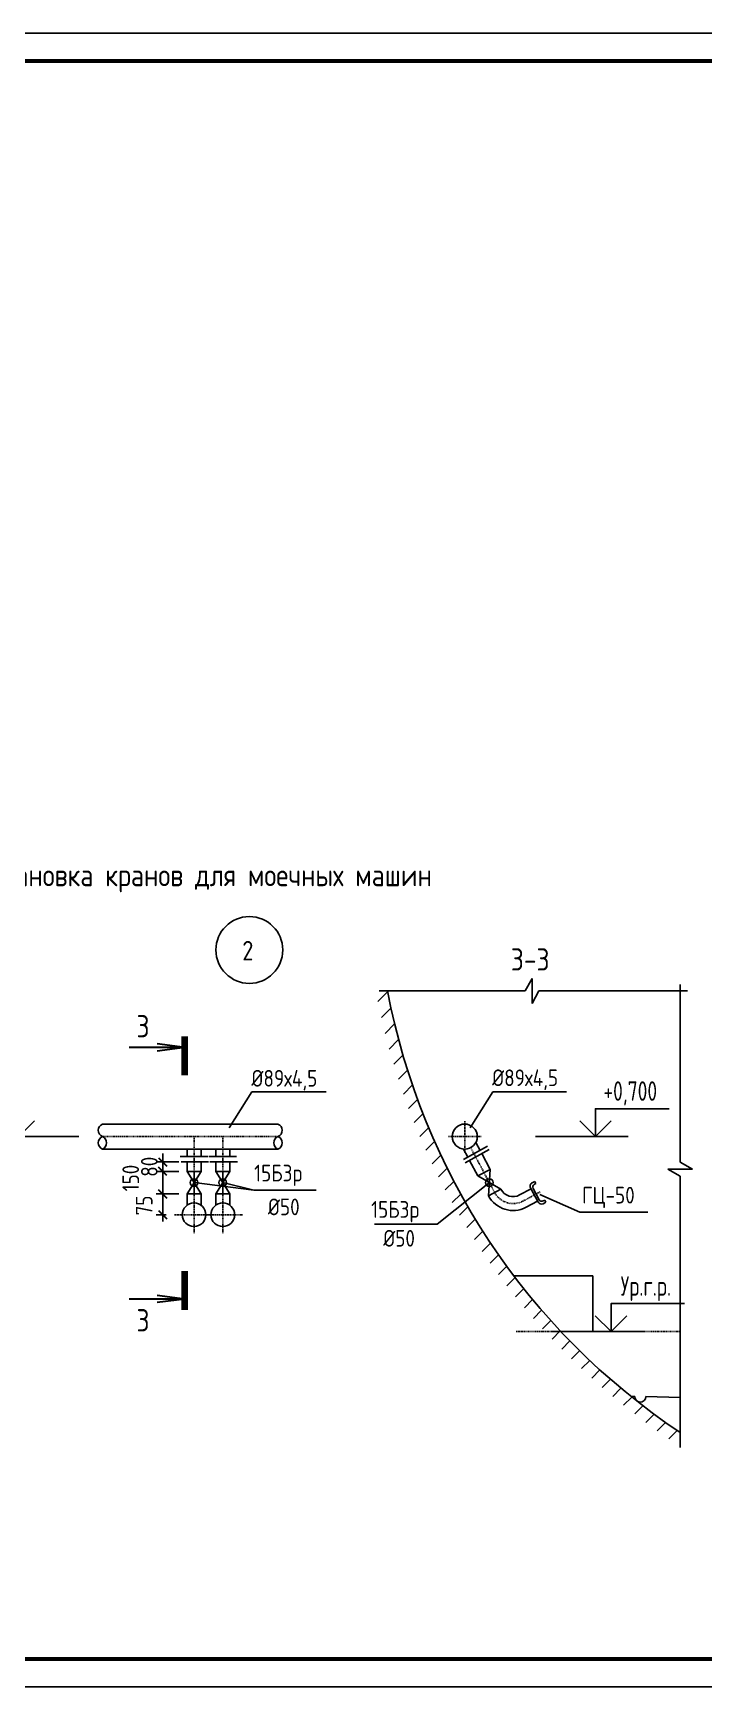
# Paper-space layout 'л2-л8' of a CAD drawing. Header units: millimetres. Extents: x 10032 to 18918, y -3051 to 627.
# Drawn here: x 11614.4 to 11734.8, y -1599 to -1302 of the extents above; entities that cross this region are included whole.
import ezdxf
from ezdxf.enums import TextEntityAlignment as Align

# ---------------------------------------------------------------- set-up
doc = ezdxf.new("R2010")
doc.units = ezdxf.units.MM
doc.header["$LTSCALE"] = 0.5
doc.linetypes.add('CENTER', pattern=[2, 1.25, -0.25, 0.25, -0.25])
for name, color, linetype in [('0 @ 1', 7, 'Continuous'), ('DIZAIN', 30, 'Continuous'), ('FORMAT', 7, 'Continuous'), ('OTMETKI', 2, 'Continuous'), ('ВК_конструкции', 7, 'Continuous'), ('ВК_надписи', 7, 'Continuous'), ('ВК_отметки', 9, 'Continuous'), ('ВК_сети', 4, 'Continuous')]:
    doc.layers.add(name, color=color, linetype=linetype)
doc.layers.add('1_fragment_plan', color=7, linetype='Continuous', lineweight=30)
doc.styles.add('ROMANS', font='romans.shx', dxfattribs={"width": 0.8, "height": 1.75})
doc.styles.add('RS-3-08', font='romans.shx', dxfattribs={"width": 0.8, "height": 3})
doc.dimstyles.new('M1000', dxfattribs={"dimtxt": 3, "dimasz": 2, "dimexe": 1.2, "dimexo": 1.5, "dimgap": 1.3, "dimtad": 1, "dimdec": 0, "dimlfac": 1000, "dimrnd": 1, "dimzin": 0, "dimdsep": 46, "dimtxsty": 'RS-3-08', "dimblk1": 'OBLIQUE', "dimblk2": 'OBLIQUE', "dimsah": 1, "dimcen": 0, "dimdle": 1.2, "dimadec": 0, "dimazin": 0, "dimtfac": 1, "dimtdec": 0, "dimtmove": 2, "dimatfit": 3, "dimldrblk": 'ARCHTICK', "dimfxl": 1, "dimtolj": 1, "dimtzin": 0, "dimarcsym": 0})

# ---------------------------------------------------------------- blocks, each defined once
blk = doc.blocks.new('*U437')
at = {"layer": 'FORMAT', "color": 7, "lineweight": 25}
blk.add_lwpolyline([(0, 0), (0, 297), (1892, 297), (1892, 0), (0, 0)], dxfattribs=at)
at = {"layer": 'FORMAT', "color": 7, "lineweight": 60}
blk.add_lwpolyline([(20, 5), (20, 292), (1887, 292), (1887, 5), (20, 5)], dxfattribs=at)
blk = doc.blocks.new('_otmp')
at = {"layer": 'ВК_отметки'}
blk.add_line((4.24, 0), (20.89, 0), dxfattribs=at)
for points in [[(15, 0), (15, 5), (28.21, 5)], [(15, 0), (17.83, 2.83)]]:
    blk.add_lwpolyline(points, dxfattribs=at)
at = {"layer": 'ВК_отметки', "linetype": 'Continuous'}
blk.add_lwpolyline([(15, 0), (12.17, 2.83)], dxfattribs=at)
at = {"layer": 'ВК_отметки', "style": 'ROMANS', "width": 0.7, "flags": 4}
blk.add_attdef('О', text='', height=3.5, dxfattribs=at).set_placement((21.25, 6.42), align=Align.CENTER)
blk = doc.blocks.new('RAZ')
at = {"layer": '1_fragment_plan'}
for q in [(4.96, 5.65), (4.96, 4.35), (10, 5)]:
    blk.add_line((0, 5), q, dxfattribs=at)
at = {"layer": '1_fragment_plan', "color": 4, "const_width": 1.2}
blk.add_lwpolyline([(0, 6.99), (0, 0)], dxfattribs=at)
blk = doc.blocks.new('_razpv')
at = {"layer": 'DIZAIN', "xscale": -1}
blk.add_blockref('RAZ', (0, 0), dxfattribs=at)
at = {"layer": 'DIZAIN', "color": 4, "style": 'ROMANS', "width": 0.8, "flags": 4}
blk.add_attdef('N', text='', height=4, dxfattribs=at).set_placement((-7.5, 8.82), align=Align.MIDDLE)
blk = doc.blocks.new('_razg')
at = {"layer": 'DIZAIN', "color": 4, "style": 'ROMANS', "width": 0.8, "flags": 4}
blk.add_attdef('N-N', text='', height=4, dxfattribs=at).set_placement((0.14, 3.55), align=Align.MIDDLE)
blk = doc.blocks.new('_Oblique')
at = {"linetype": 'ByBlock', "lineweight": 30}
blk.add_line((-0.5, -0.5), (0.5, 0.5), dxfattribs=at)
blk = doc.blocks.new('*D97')
at = {"layer": 'Defpoints', "color": 0, "lineweight": 30}
for p in [(11637.66, -1510.49), (11642.04, -1510.49), (11639.81, -1514.24)]:
    blk.add_point(p, dxfattribs=at)
at = {"layer": 'ВК_сети', "color": 7, "lineweight": -2}
for p, q in [((11640.54, -1510.49), (11636.46, -1510.49)), ((11637.66, -1515.44), (11637.66, -1509.29)), ((11638.31, -1514.24), (11636.46, -1514.24))]:
    blk.add_line(p, q, dxfattribs=at)
at = {"layer": 'ВК_сети', "color": 7, "lineweight": -2, "xscale": 1.5, "yscale": 1.5, "zscale": 1.5}
for p, rotation in [((11637.66, -1510.49), 90), ((11637.66, -1514.24), 270)]:
    blk.add_blockref('_Oblique', p, dxfattribs=dict(at, rotation=rotation))
at = {"layer": 'ВК_сети', "color": 7, "lineweight": 30, "insert": (11634.34, -1512.58), "char_height": 3, "attachment_point": 5, "rotation": 90, "style": 'RS-3-08'}
blk.add_mtext('\\A1;75', dxfattribs=at)
blk = doc.blocks.new('*D98')
at = {"layer": 'Defpoints', "color": 0, "lineweight": 30}
for p in [(11637.66, -1506.45), (11642.04, -1506.45), (11642.04, -1510.49)]:
    blk.add_point(p, dxfattribs=at)
at = {"layer": 'ВК_сети', "color": 7, "lineweight": -2}
for p, q in [((11637.66, -1511.69), (11637.66, -1505.25)), ((11640.54, -1506.45), (11636.46, -1506.45)), ((11640.54, -1510.49), (11636.46, -1510.49))]:
    blk.add_line(p, q, dxfattribs=at)
at = {"layer": 'ВК_сети', "color": 7, "lineweight": -2, "xscale": 1.5, "yscale": 1.5, "zscale": 1.5}
for p, rotation in [((11637.66, -1506.45), 90), ((11637.66, -1510.49), 270)]:
    blk.add_blockref('_Oblique', p, dxfattribs=dict(at, rotation=rotation))
at = {"layer": 'ВК_сети', "color": 7, "lineweight": 30, "insert": (11631.92, -1507.65), "char_height": 3, "attachment_point": 5, "rotation": 90, "style": 'RS-3-08'}
blk.add_mtext('\\A1;150', dxfattribs=at)
blk = doc.blocks.new('*D99')
at = {"layer": 'Defpoints', "color": 0, "lineweight": 30}
for p in [(11637.66, -1504.76), (11642.04, -1504.76), (11642.04, -1506.45)]:
    blk.add_point(p, dxfattribs=at)
at = {"layer": 'ВК_сети', "color": 7, "lineweight": -2}
for p, q in [((11640.54, -1504.76), (11636.46, -1504.76)), ((11637.66, -1504.76), (11637.66, -1503.26)), ((11637.66, -1506.45), (11637.66, -1504.76)), ((11640.54, -1506.45), (11636.46, -1506.45)), ((11637.66, -1506.45), (11637.66, -1507.95))]:
    blk.add_line(p, q, dxfattribs=at)
at = {"layer": 'ВК_сети', "color": 7, "lineweight": -2, "xscale": 1.5, "yscale": 1.5, "zscale": 1.5}
for p, rotation in [((11637.66, -1504.76), 270), ((11637.66, -1506.45), 90)]:
    blk.add_blockref('_Oblique', p, dxfattribs=dict(at, rotation=rotation))
at = {"layer": 'ВК_сети', "color": 7, "lineweight": 30, "insert": (11635.26, -1505.62), "char_height": 3, "attachment_point": 5, "rotation": 90, "style": 'RS-3-08'}
blk.add_mtext('\\A1;80', dxfattribs=at)

psp = doc.layouts.new('л2-л8')

# ---------------------------------------------------------------- hatches: boundary and pattern name
at = {"layer": 'ВК_конструкции', "ltscale": 0.5}
h = psp.add_hatch(dxfattribs=at)
h.set_pattern_fill('ANSI31', scale=20, style=0)
h.set_pattern_definition([(45, (12897.6599, -1262.1834), (-1.767767, 1.767767), [])])
h.paths.add_polyline_path([(11730.5778, -1555.7999), (11730.5778, -1553.3292, -0.05751116), (11709.1277, -1535.1962), (11706.3152, -1535.1962, 0.06414648)])
h.paths.add_polyline_path([(11706.3152, -1535.1962), (11709.1277, -1535.1962, -0.08615345), (11686.0851, -1500.1962), (11683.8369, -1500.1962, 0.08407387)])
edge = h.paths.add_edge_path()
edge.add_line((11677.9097, -1473.3414), (11675.8113, -1473.3414))
edge.add_arc((11798.4155, -1451.3277), 124.5648, 190.17906, 203.098553)
edge.add_line((11683.8369, -1500.1962), (11686.0851, -1500.1962))
edge.add_arc((11798.4155, -1451.3277), 122.5, 190.352513, 203.511098, ccw=False)

# ---------------------------------------------------------------- linework, layer by layer
for p, q in [((11702.7281, -1474.037), (11703.9776, -1471.7947)), ((11703.9776, -1471.7947), (11703.9776, -1476.2793)), ((11703.9776, -1476.2793), (11705.227, -1474.037)), ((11732.8201, -1506.0548), (11730.5778, -1504.8054)), ((11730.5778, -1507.3043), (11728.3355, -1506.0548)), ((11728.3355, -1506.0548), (11732.8201, -1506.0548))]:
    psp.add_line(p, q, dxfattribs=at)
at = {"layer": 'ВК_конструкции', "color": 7, "ltscale": 0.5}
for p, q in [((11730.5778, -1472.9084), (11730.5778, -1504.8054)), ((11702.7281, -1474.037), (11676.5513, -1474.037)), ((11731.8788, -1474.037), (11705.227, -1474.037)), ((11730.5778, -1507.3043), (11730.5778, -1556.0287)), ((11708.9437, -1535.1962), (11709.0386, -1535.1013))]:
    psp.add_line(p, q, dxfattribs=at)
at = {"layer": 'ВК_конструкции'}
for p, q in [((11714.8998, -1525.1962), (11700.693, -1525.1962)), ((11714.8998, -1525.1962), (11714.8998, -1535.1962)), ((11722.4159, -1546.8519), (11721.7007, -1546.8321)), ((11724.4151, -1546.907), (11730.5778, -1547.077))]:
    psp.add_line(p, q, dxfattribs=at)
at = {"layer": 'ВК_конструкции', "color": 7, "linetype": 'CENTER', "ltscale": 0.2}
psp.add_line((11701.1525, -1535.1962), (11730.5778, -1535.1962), dxfattribs=at)
at = {"layer": 'ВК_конструкции', "color": 7, "ltscale": 0.5}
psp.add_arc((11798.4155, -1451.3277), 122.5, 190.683402, 236.373463, dxfattribs=at)
at = {"layer": 'ВК_конструкции'}
psp.add_arc((11723.4155, -1546.8794), 1, 178.419828, 358.419828, dxfattribs=at)
at = {"layer": 'ВК_надписи', "ltscale": 0.5}
for p, q in [((11649.6073, -1498.6216), (11653.6932, -1492.1651)), ((11653.6932, -1492.1651), (11666.9916, -1492.1651)), ((11692.862, -1498.6216), (11696.9478, -1492.1651)), ((11696.9478, -1492.1651), (11710.1833, -1492.1651)), ((11643.2897, -1508.4656), (11654.0058, -1509.8146)), ((11648.4488, -1508.4656), (11654.0058, -1509.8146)), ((11696.3144, -1508.4656), (11686.928, -1515.9589)), ((11665.2214, -1509.8146), (11654.0058, -1509.8146)), ((11705.4078, -1510.6152), (11712.5717, -1513.7819)), ((11712.5717, -1513.7819), (11724.7948, -1513.7819)), ((11686.928, -1515.9589), (11675.7123, -1515.9589))]:
    psp.add_line(p, q, dxfattribs=at)
psp.add_circle((11653.2211, -1466.6885), 6, dxfattribs=at)
at = {"layer": 'ВК_сети', "ltscale": 0.5}
for p, q in [((11626.835, -1497.9462), (11658.3603, -1497.9462)), ((11626.835, -1502.4462), (11658.3603, -1502.4462)), ((11642.0397, -1503.7693), (11642.0397, -1502.4462)), ((11644.5397, -1503.7693), (11644.5397, -1502.4462)), ((11647.1988, -1503.7693), (11647.1988, -1502.4462)), ((11649.6988, -1503.7693), (11649.6988, -1502.4462)), ((11692.4592, -1503.8922), (11691.6823, -1502.4352)), ((11694.6487, -1502.685), (11693.8883, -1501.2589)), ((11642.0397, -1506.4462), (11642.0397, -1504.7605)), ((11644.5397, -1506.4462), (11644.5397, -1504.7605)), ((11647.1988, -1506.4462), (11647.1988, -1504.7605)), ((11649.6988, -1506.4462), (11649.6988, -1504.7605)), ((11694.2613, -1507.2718), (11692.7681, -1504.4714)), ((11696.4673, -1506.0956), (11694.9575, -1503.2641)), ((11642.0397, -1512.5173), (11642.0397, -1510.485)), ((11644.5397, -1512.5173), (11644.5397, -1510.485)), ((11647.1988, -1512.5173), (11647.1988, -1510.485)), ((11649.6988, -1512.5173), (11649.6988, -1510.485))]:
    psp.add_line(p, q, dxfattribs=at)
at = {"layer": 'ВК_сети', "color": 7, "linetype": 'CENTER', "ltscale": 0.2}
for p, q in [((11691.9051, -1503.0889), (11691.9051, -1497.3608)), ((11626.835, -1500.1962), (11658.3603, -1500.1962)), ((11643.2897, -1517.5263), (11643.2897, -1500.1962)), ((11648.4488, -1517.5263), (11648.4488, -1500.1962)), ((11688.9756, -1500.1962), (11694.8509, -1500.1962)), ((11688.9756, -1500.1962), (11694.8509, -1500.1962)), ((11692.9637, -1502.1816), (11695.3643, -1506.6837)), ((11643.2897, -1506.4462), (11643.2897, -1510.83)), ((11648.4488, -1506.4462), (11648.4488, -1510.83)), ((11695.3643, -1506.6837), (11697.2646, -1510.2475)), ((11702.3379, -1511.7921), (11705.5259, -1510.0923)), ((11639.807, -1514.235), (11646.9061, -1514.235)), ((11644.9661, -1514.235), (11652.0652, -1514.235))]:
    psp.add_line(p, q, dxfattribs=at)
at = {"layer": 'ВК_сети'}
for p, q in [((11691.6495, -1504.3386), (11695.9978, -1501.9411)), ((11691.9568, -1504.9187), (11696.3051, -1502.5211)), ((11640.8167, -1503.7693), (11645.7821, -1503.7693)), ((11640.9489, -1504.7605), (11645.9143, -1504.7605)), ((11645.9757, -1503.7693), (11650.9411, -1503.7693)), ((11646.108, -1504.7605), (11651.0734, -1504.7605))]:
    psp.add_line(p, q, dxfattribs=at)
at = {"layer": 'ВК_сети', "color": 5, "ltscale": 0.5}
for p, q in [((11642.0397, -1506.4462), (11644.5397, -1506.4462)), ((11644.5397, -1506.4462), (11642.0397, -1510.485)), ((11642.0397, -1506.4462), (11644.5397, -1510.485)), ((11647.1988, -1506.4462), (11649.6988, -1506.4462)), ((11649.6988, -1506.4462), (11647.1988, -1510.485)), ((11647.1988, -1506.4462), (11649.6988, -1510.485)), ((11694.2613, -1507.2718), (11696.4673, -1506.0956)), ((11694.2613, -1507.2718), (11698.3676, -1509.6594)), ((11696.4673, -1506.0956), (11696.1616, -1510.8357)), ((11703.9814, -1508.5083), (11704.4569, -1508.2548)), ((11704.3961, -1508.7687), (11704.6568, -1508.6297)), ((11704.6568, -1508.6297), (11704.4569, -1508.2548)), ((11642.0397, -1510.485), (11644.5397, -1510.485)), ((11647.1988, -1510.485), (11649.6988, -1510.485)), ((11696.1616, -1510.8357), (11698.3676, -1509.6594)), ((11705.0672, -1511.9794), (11703.7034, -1509.4216)), ((11705.2648, -1511.5455), (11704.1737, -1509.4993)), ((11705.9954, -1511.768), (11706.256, -1511.629)), ((11706.256, -1511.629), (11706.4559, -1512.0039)), ((11705.9805, -1512.2574), (11706.4559, -1512.0039))]:
    psp.add_line(p, q, dxfattribs=at)
at = {"layer": 'ВК_сети', "ltscale": 0.2}
for p, q in [((11701.7498, -1510.6891), (11703.7972, -1509.5975)), ((11702.9261, -1512.8951), (11704.9734, -1511.8035))]:
    psp.add_line(p, q, dxfattribs=at)
at = {"layer": 'ВК_сети', "ltscale": 0.5}
psp.add_circle((11691.9051, -1500.1962), 2.25, dxfattribs=at)
at = {"layer": 'ВК_сети', "color": 5, "ltscale": 0.5}
for centre, radius in [((11643.2897, -1508.4656), 0.6936), ((11648.4488, -1508.4656), 0.6936), ((11696.3144, -1508.4656), 0.6936), ((11643.2897, -1514.235), 2.1244), ((11648.4488, -1514.235), 2.1244)]:
    psp.add_circle(centre, radius, dxfattribs=at)
for centre, radius, start, end in [((11627.2926, -1499.0712), 1.2145, 112.136408, 247.863592), ((11657.9026, -1499.0712), 1.2145, 292.136408, 67.863592), ((11627.2926, -1501.3212), 1.2145, 112.136408, 247.863592), ((11626.3773, -1501.3212), 1.2145, 292.136408, 67.863592), ((11658.8179, -1501.3212), 1.2145, 112.136408, 247.863592), ((11657.9026, -1501.3212), 1.2145, 292.136408, 67.863592), ((11704.299, -1509.104), 0.675, 118.066965, 208.066965), ((11704.6502, -1509.2452), 0.54, 118.066965, 208.066965), ((11705.7413, -1511.2915), 0.54, 208.066965, 298.066965), ((11705.6629, -1511.6618), 0.675, 208.066965, 298.066965)]:
    psp.add_arc(centre, radius, start, end, dxfattribs=at)
at = {"layer": 'ВК_сети', "ltscale": 0.5}
for radius in [5, 2.5]:
    psp.add_arc((11700.5736, -1508.4832), radius, 208.066965, 298.066965, dxfattribs=at)
at = {"layer": 'ВК_сети', "color": 7, "linetype": 'CENTER', "ltscale": 0.2}
psp.add_arc((11700.5736, -1508.4832), 3.75, 208.066965, 298.066965, dxfattribs=at)

# ---------------------------------------------------------------- block references
at = {"layer": '0 @ 1', "ltscale": 0.5}
psp.add_blockref('*U437', (10041.7584, -1599.0335), dxfattribs=at)
at = {"layer": 'ВК_надписи', "ltscale": 0.5}
ref = psp.add_blockref('_razg', (11703.5162, -1471.9336), dxfattribs=at)
ref.add_attrib('N-N', '3-3', dxfattribs={"layer": 'DIZAIN', "color": 5, "height": 4, "style": 'ROMANS', "width": 0.8}).set_placement((11703.6528, -1468.3811), align=Align.MIDDLE)
ref = psp.add_blockref('_razpv', (11641.6295, -1489.1919), dxfattribs=at)
ref.add_attrib('N', '3', dxfattribs={"layer": 'DIZAIN', "color": 5, "height": 4, "style": 'ROMANS', "width": 0.8}).set_placement((11634.1321, -1480.3765), align=Align.MIDDLE)
ref = psp.add_blockref('_razpv', (11641.6295, -1524.3707), dxfattribs=dict(at, xscale=-1, rotation=180))
ref.add_attrib('N', '3', dxfattribs={"layer": 'DIZAIN', "color": 5, "height": 4, "style": 'ROMANS', "width": 0.8}).set_placement((11634.1321, -1533.1861), align=Align.MIDDLE)
at = {"layer": 'ВК_отметки', "ltscale": 0.5}
ref = psp.add_blockref('_otmp', (11626.835, -1500.1962), dxfattribs=dict(at, xscale=-1))
ref.add_attrib('О', '+0,700', dxfattribs={"layer": 'OTMETKI', "color": 9, "height": 3.5, "style": 'ROMANS', "width": 0.7}).set_placement((11606.5225, -1493.7796), align=Align.CENTER)
ref = psp.add_blockref('_otmp', (11700.3749, -1500.1962), dxfattribs=at)
ref.add_attrib('О', '+0,700', dxfattribs={"layer": 'OTMETKI', "color": 9, "height": 3.5, "style": 'ROMANS', "width": 0.7}).set_placement((11721.6207, -1493.7796), align=Align.CENTER)
ref = psp.add_blockref('_otmp', (11703.1682, -1535.1962), dxfattribs=at)
ref.add_attrib('О', 'Ур.г.р.', dxfattribs={"layer": 'OTMETKI', "color": 9, "height": 3.5, "style": 'ROMANS', "width": 0.7}).set_placement((11724.414, -1528.7796), align=Align.CENTER)

# ---------------------------------------------------------------- texts
at = {"layer": 'ВК_надписи', "color": 9, "ltscale": 0.5, "style": 'RS-3-08', "width": 0.8}
psp.add_text('Установка кранов для моечных машин      ', height=4, dxfattribs=at).set_placement((11605.1758, -1455.245))
at = {"layer": 'ВК_надписи', "ltscale": 0.5, "style": 'RS-3-08', "width": 0.8}
for s, height, p in [('2', 3.5, (11651.9557, -1468.5623)), ('%%C89х4,5', 3, (11653.5836, -1491.2327)), ('%%C89х4,5', 3, (11696.8135, -1491.1447)), ('15Б3р', 3, (11654.0836, -1508.2535)), ('%%C50', 3, (11656.5568, -1514.3315)), ('ГЦ-50', 3, (11712.9672, -1512.2208)), ('15Б3р', 3, (11675.0892, -1514.787)), ('%%C50', 3, (11677.2508, -1519.9699))]:
    psp.add_text(s, height=height, dxfattribs=at).set_placement(p)

# ---------------------------------------------------------------- dimensions: what is measured, and where the dimension line sits
at = {"layer": 'ВК_сети', "lineweight": 30}
for base, p1, p2, text, picture, middle in [((11637.6559, -1506.4462), (11642.0397, -1510.485), (11642.0397, -1506.4462), '150', '*D98', (11631.9244, -1507.6532)), ((11637.6559, -1504.7605), (11642.0397, -1506.4462), (11642.0397, -1504.7605), '80', '*D99', (11635.2608, -1505.6224)), ((11637.6559, -1510.485), (11639.807, -1514.235), (11642.0397, -1510.485), '75', '*D97', (11634.3423, -1512.5757))]:
    dim = psp.add_linear_dim(base=base, p1=p1, p2=p2, angle=90, text=text, dimstyle='M1000', override={"dimasz": 1.5, "dimclrd": 7, "dimclre": 7, "dimclrt": 7, "dimldrblk": 'Oblique', "dimfxl": 0.787402, "dimtfillclr": 7}, dxfattribs=at)
    dim.commit()
    dim.dimension.update_dxf_attribs({"geometry": picture, "text_midpoint": middle, "dimtype": 160})

doc.saveas('drawing.dxf')
